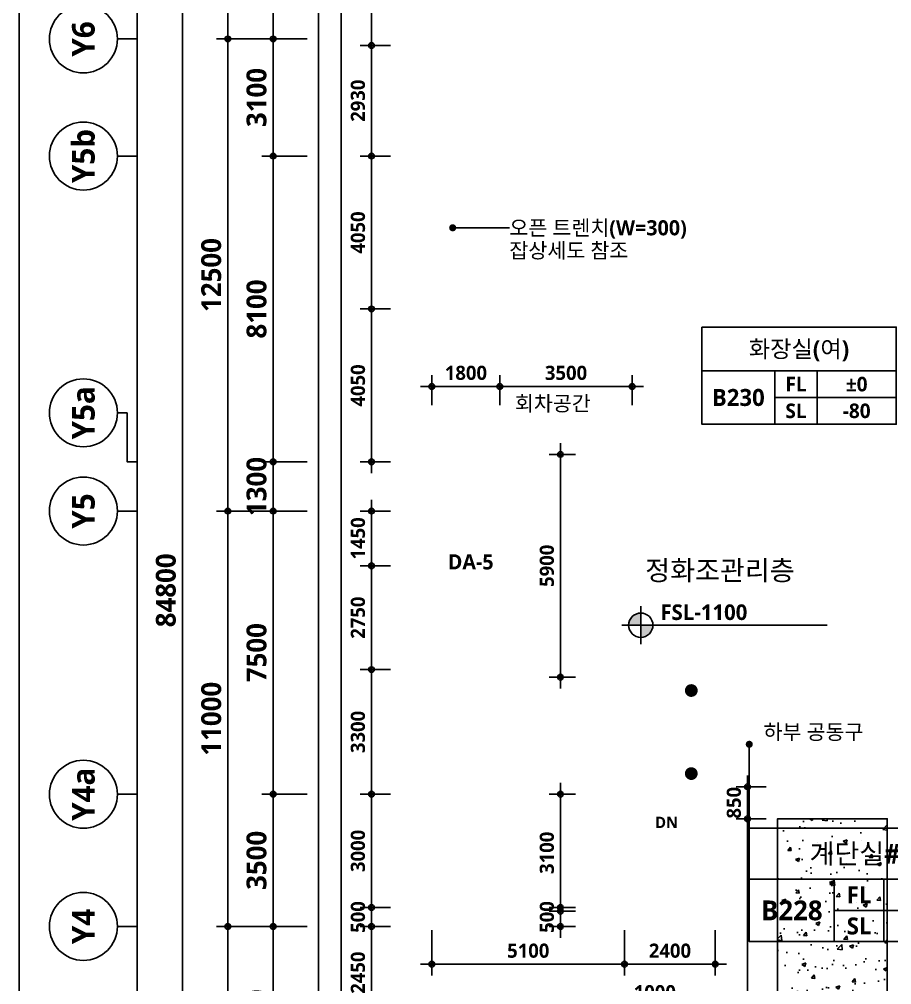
# Model space of a CAD drawing. Header units: millimetres. Extents: x -63924 to 190228206, y 0 to 456875599.
# Drawn here: x 3000 to 26089, y 59307 to 84871 of the extents above; entities that cross this region are included whole.
import ezdxf
from ezdxf.enums import TextEntityAlignment as Align

# ---------------------------------------------------------------- set-up
doc = ezdxf.new("R2010")
doc.units = ezdxf.units.MM
doc.header["$LTSCALE"] = 150
doc.header["$MEASUREMENT"] = 0
doc.header["$PDSIZE"] = -10
doc.layers.get('0').update_dxf_attribs({"linetype": 'CONTINUOUS'})
doc.layers.get('Defpoints').update_dxf_attribs({"color": 153, "linetype": 'CONTINUOUS'})
for name, color, linetype in [('A-ANNO-DIM', 4, 'CONTINUOUS'), ('A-ANNO-GRA1', 7, 'CONTINUOUS'), ('A-ANNO-LEAD', 4, 'CONTINUOUS'), ('A-ANNO-PONT', 7, 'CONTINUOUS'), ('A-ANNO-TEXT1', 7, 'CONTINUOUS'), ('A-ANNO-TEXT2', 3, 'CONTINUOUS'), ('A-FLOR-MARK-ARCH', 1, 'CONTINUOUS'), ('A-GEN-HAT', 5, 'CONTINUOUS'), ('A-ST-AXIS-BUB', 7, 'CONTINUOUS'), ('A-ST-AXIS-DIM', 7, 'CONTINUOUS')]:
    doc.layers.add(name, color=color, linetype=linetype)
for name, color, linetype, plot in [('Defpoint', 161, 'CONTINUOUS', False), ('G(그리드1)', 185, 'CONTINUOUS', False), ('G(그리드2)', 235, 'CONTINUOUS', False)]:
    doc.layers.add(name, color=color, linetype=linetype, plot=plot)
doc.styles.add('2020음성 1차', font='')
doc.styles.add('SH_나눔', font='')
doc.styles.add('SH_대대리576', font='')
doc.styles.add('SH_진천_나눔', font='')
doc.styles.get('2020음성 1차').set_extended_font_data('NanumGothic', bold=True)
doc.styles.get('SH_나눔').set_extended_font_data('NanumGothic', bold=True)
doc.styles.get('SH_대대리576').set_extended_font_data('NanumGothic', bold=True)
doc.styles.get('SH_진천_나눔').set_extended_font_data('NanumGothic', bold=True)
doc.dimstyles.new('SHP 300', dxfattribs={"dimscale": 150, "dimtxt": 3.5, "dimasz": 1, "dimexe": 2, "dimexo": 2, "dimgap": 1, "dimtad": 1, "dimdec": 0, "dimzin": 0, "dimdsep": 46, "dimtxsty": 'SH_대대리576', "dimblk": 'DIMDOT', "dimcen": 0.09, "dimclrt": 3, "dimadec": 0, "dimazin": 1, "dimtfac": 1, "dimtdec": 0, "dimtix": 1, "dimtmove": 2, "dimatfit": 0, "dimldrblk": 'DIMDOT', "dimfxl": 1, "dimtolj": 1, "dimtzin": 0, "dimarcsym": 0})
doc.dimstyles.new('SHP300내부', dxfattribs={"dimscale": 150, "dimtxt": 2.5, "dimasz": 1, "dimexe": 2, "dimexo": 2, "dimgap": 1, "dimtad": 1, "dimdec": 0, "dimzin": 0, "dimdsep": 46, "dimtxsty": 'SH_대대리576', "dimblk": 'DIMDOT', "dimcen": 0.09, "dimclrd": 256, "dimclre": 256, "dimclrt": 3, "dimadec": 0, "dimazin": 1, "dimtfac": 1, "dimtdec": 0, "dimtix": 1, "dimtmove": 2, "dimatfit": 0, "dimldrblk": 'DIMDOT', "dimfxl": 1, "dimtolj": 1, "dimtzin": 0, "dimlwd": -1, "dimlwe": -1, "dimarcsym": 0})

# ---------------------------------------------------------------- blocks, each defined once
blk = doc.blocks.new('A-ST-AXIS-BUB-1')
at = {"layer": 'A-ST-AXIS-BUB'}
blk.add_line((0, 350), (0, 0), dxfattribs=at)
blk.add_circle((0, 950), 600, dxfattribs=at)
blk = doc.blocks.new('DIMDOT')
at = {"color": 0}
blk.add_line((-2, 0), (2, 0), dxfattribs=at)
for radius in [0.5, 0.25]:
    blk.add_circle((0, 0), radius, dxfattribs=at)
blk = doc.blocks.new('*D14')
at = {"layer": 'A-ST-AXIS-DIM', "color": 0, "lineweight": -2, "transparency": 16777216}
for p, q in [((10620, 112150), (7020, 112150)), ((7320, 112000), (7320, 27500)), ((10620, 27350), (7020, 27350))]:
    blk.add_line(p, q, dxfattribs=at)
at = {"layer": 'Defpoints', "color": 0, "transparency": 16777216}
for p in [(10920, 112150), (7320, 27350), (10920, 27350)]:
    blk.add_point(p, dxfattribs=at)
at = {"layer": 'A-ST-AXIS-DIM', "color": 0, "linetype": 'ByBlock', "lineweight": -2, "transparency": 16777216, "xscale": 150, "yscale": 150, "zscale": 150}
for p, rotation in [((7320, 112150), 90), ((7320, 27350), 270)]:
    blk.add_blockref('DIMDOT', p, dxfattribs=dict(at, rotation=rotation))
at = {"layer": 'A-ST-AXIS-DIM', "color": 3, "transparency": 16777216, "insert": (6880, 69750), "char_height": 525, "attachment_point": 5, "rotation": 90, "style": 'SH_대대리576'}
blk.add_mtext('\\A1;84800', dxfattribs=at)
blk = doc.blocks.new('*D16')
at = {"layer": 'A-ST-AXIS-DIM', "color": 0, "lineweight": -2, "transparency": 16777216}
for p, q in [((10620, 99650), (8220, 99650)), ((8520, 84500), (8520, 99500)), ((10620, 84350), (8220, 84350))]:
    blk.add_line(p, q, dxfattribs=at)
at = {"layer": 'Defpoints', "color": 0, "transparency": 16777216}
for p in [(8520, 99650), (10920, 99650), (10920, 84350)]:
    blk.add_point(p, dxfattribs=at)
at = {"layer": 'A-ST-AXIS-DIM', "color": 0, "linetype": 'ByBlock', "lineweight": -2, "transparency": 16777216, "xscale": 150, "yscale": 150, "zscale": 150}
for p, rotation in [((8520, 99650), 90.00000000000001), ((8520, 84350), 270)]:
    blk.add_blockref('DIMDOT', p, dxfattribs=dict(at, rotation=rotation))
at = {"layer": 'A-ST-AXIS-DIM', "color": 3, "transparency": 16777216, "insert": (8080, 92000), "char_height": 525, "attachment_point": 5, "rotation": 90, "style": 'SH_대대리576'}
blk.add_mtext('\\A1;15300', dxfattribs=at)
blk = doc.blocks.new('*D17')
at = {"layer": 'A-ST-AXIS-DIM', "color": 0, "lineweight": -2, "transparency": 16777216}
for p, q in [((10620, 84350), (8220, 84350)), ((8520, 84200), (8520, 72000)), ((10620, 71850), (8220, 71850))]:
    blk.add_line(p, q, dxfattribs=at)
at = {"layer": 'Defpoints', "color": 0, "transparency": 16777216}
for p in [(10920, 84350), (8520, 71850), (10920, 71850)]:
    blk.add_point(p, dxfattribs=at)
at = {"layer": 'A-ST-AXIS-DIM', "color": 0, "linetype": 'ByBlock', "lineweight": -2, "transparency": 16777216, "xscale": 150, "yscale": 150, "zscale": 150}
for p, rotation in [((8520, 84350), 90), ((8520, 71850), 270)]:
    blk.add_blockref('DIMDOT', p, dxfattribs=dict(at, rotation=rotation))
at = {"layer": 'A-ST-AXIS-DIM', "color": 3, "transparency": 16777216, "insert": (8081, 78100), "char_height": 525, "attachment_point": 5, "rotation": 90, "style": 'SH_대대리576'}
blk.add_mtext('\\A1;12500', dxfattribs=at)
blk = doc.blocks.new('*D18')
at = {"layer": 'A-ST-AXIS-DIM', "color": 0, "lineweight": -2, "transparency": 16777216}
for p, q in [((10620, 71850), (8220, 71850)), ((8520, 61000), (8520, 71700)), ((10620, 60850), (8220, 60850))]:
    blk.add_line(p, q, dxfattribs=at)
at = {"layer": 'Defpoints', "color": 0, "transparency": 16777216}
for p in [(8520, 71850), (10920, 71850), (10920, 60850)]:
    blk.add_point(p, dxfattribs=at)
at = {"layer": 'A-ST-AXIS-DIM', "color": 0, "linetype": 'ByBlock', "lineweight": -2, "transparency": 16777216, "xscale": 150, "yscale": 150, "zscale": 150}
for p, rotation in [((8520, 71850), 90), ((8520, 60850), 270)]:
    blk.add_blockref('DIMDOT', p, dxfattribs=dict(at, rotation=rotation))
at = {"layer": 'A-ST-AXIS-DIM', "color": 3, "transparency": 16777216, "insert": (8082, 66350), "char_height": 525, "attachment_point": 5, "rotation": 90, "style": 'SH_대대리576'}
blk.add_mtext('\\A1;11000', dxfattribs=at)
blk = doc.blocks.new('*D19')
at = {"layer": 'A-ST-AXIS-DIM', "color": 0, "lineweight": -2, "transparency": 16777216}
for p, q in [((10620, 60850), (8220, 60850)), ((8520, 60700), (8520, 50000)), ((10620, 49850), (8220, 49850))]:
    blk.add_line(p, q, dxfattribs=at)
at = {"layer": 'Defpoints', "color": 0, "transparency": 16777216}
for p in [(10920, 60850), (8520, 49850), (10920, 49850)]:
    blk.add_point(p, dxfattribs=at)
at = {"layer": 'A-ST-AXIS-DIM', "color": 0, "linetype": 'ByBlock', "lineweight": -2, "transparency": 16777216, "xscale": 150, "yscale": 150, "zscale": 150}
for p, rotation in [((8520, 60850), 90), ((8520, 49850), 270)]:
    blk.add_blockref('DIMDOT', p, dxfattribs=dict(at, rotation=rotation))
at = {"layer": 'A-ST-AXIS-DIM', "color": 3, "transparency": 16777216, "insert": (8082, 55350), "char_height": 525, "attachment_point": 5, "rotation": 90, "style": 'SH_대대리576'}
blk.add_mtext('\\A1;11000', dxfattribs=at)
blk = doc.blocks.new('G$C1D72D447')
at = {"layer": 'A-ST-AXIS-BUB'}
blk.add_line((1800, 1050, -103000), (1800, 525, -103000), dxfattribs=at)
at = {"layer": 'A-ST-AXIS-BUB', "elevation": -103000}
blk.add_lwpolyline([(4400, 0), (4400, 525), (1800, 525)], dxfattribs=at)
at = {"layer": 'A-ST-AXIS-BUB'}
blk.add_circle((1800, 2850, -103000), 1800, dxfattribs=at)
blk = doc.blocks.new('*D306')
at = {"layer": 'A-ST-AXIS-DIM', "color": 0, "lineweight": -2, "transparency": 16777216}
for p, q in [((10620, 60850), (9420, 60850)), ((9720, 60700), (9720, 56100)), ((10620, 55950), (9420, 55950))]:
    blk.add_line(p, q, dxfattribs=at)
at = {"layer": 'Defpoints', "color": 0, "transparency": 16777216}
for p in [(10920, 60850), (9720, 55950), (10920, 55950)]:
    blk.add_point(p, dxfattribs=at)
at = {"layer": 'A-ST-AXIS-DIM', "color": 0, "linetype": 'ByBlock', "lineweight": -2, "transparency": 16777216, "xscale": 150, "yscale": 150, "zscale": 150}
for p, rotation in [((9720, 60850), 90), ((9720, 55950), 270)]:
    blk.add_blockref('DIMDOT', p, dxfattribs=dict(at, rotation=rotation))
at = {"layer": 'A-ST-AXIS-DIM', "color": 3, "transparency": 16777216, "insert": (9280, 58400), "char_height": 525, "attachment_point": 5, "rotation": 90, "style": 'SH_대대리576'}
blk.add_mtext('\\A1;4900', dxfattribs=at)
blk = doc.blocks.new('*D314')
at = {"layer": 'A-ST-AXIS-DIM', "color": 0, "lineweight": -2, "transparency": 16777216}
for p, q in [((10620, 64350), (9420, 64350)), ((9720, 61000), (9720, 64200)), ((10620, 60850), (9420, 60850))]:
    blk.add_line(p, q, dxfattribs=at)
at = {"layer": 'Defpoints', "color": 0, "transparency": 16777216}
for p in [(9720, 64350), (10920, 64350), (10920, 60850)]:
    blk.add_point(p, dxfattribs=at)
at = {"layer": 'A-ST-AXIS-DIM', "color": 0, "linetype": 'ByBlock', "lineweight": -2, "transparency": 16777216, "xscale": 150, "yscale": 150, "zscale": 150}
for p, rotation in [((9720, 64350), 90), ((9720, 60850), 270)]:
    blk.add_blockref('DIMDOT', p, dxfattribs=dict(at, rotation=rotation))
at = {"layer": 'A-ST-AXIS-DIM', "color": 3, "transparency": 16777216, "insert": (9280, 62600), "char_height": 525, "attachment_point": 5, "rotation": 90, "style": 'SH_대대리576'}
blk.add_mtext('\\A1;3500', dxfattribs=at)
blk = doc.blocks.new('*D315')
at = {"layer": 'A-ST-AXIS-DIM', "color": 0, "lineweight": -2, "transparency": 16777216}
for p, q in [((10620, 71850), (9420, 71850)), ((9720, 71700), (9720, 64500)), ((10620, 64350), (9420, 64350))]:
    blk.add_line(p, q, dxfattribs=at)
at = {"layer": 'Defpoints', "color": 0, "transparency": 16777216}
for p in [(10920, 71850), (9720, 64350), (10920, 64350)]:
    blk.add_point(p, dxfattribs=at)
at = {"layer": 'A-ST-AXIS-DIM', "color": 0, "linetype": 'ByBlock', "lineweight": -2, "transparency": 16777216, "xscale": 150, "yscale": 150, "zscale": 150}
for p, rotation in [((9720, 71850), 90), ((9720, 64350), 270)]:
    blk.add_blockref('DIMDOT', p, dxfattribs=dict(at, rotation=rotation))
at = {"layer": 'A-ST-AXIS-DIM', "color": 3, "transparency": 16777216, "insert": (9281, 68100), "char_height": 525, "attachment_point": 5, "rotation": 90, "style": 'SH_대대리576'}
blk.add_mtext('\\A1;7500', dxfattribs=at)
blk = doc.blocks.new('*D316')
at = {"layer": 'A-ST-AXIS-DIM', "color": 0, "lineweight": -2, "transparency": 16777216}
for p, q in [((9720, 73300), (9720, 73450)), ((10620, 73150), (9420, 73150)), ((9720, 71850), (9720, 73150)), ((10620, 71850), (9420, 71850)), ((9720, 71700), (9720, 71550))]:
    blk.add_line(p, q, dxfattribs=at)
at = {"layer": 'Defpoints', "color": 0, "transparency": 16777216}
for p in [(9720, 73150), (10920, 73150), (10920, 71850)]:
    blk.add_point(p, dxfattribs=at)
at = {"layer": 'A-ST-AXIS-DIM', "color": 0, "linetype": 'ByBlock', "lineweight": -2, "transparency": 16777216, "xscale": 150, "yscale": 150, "zscale": 150}
for p, rotation in [((9720, 73150), 270), ((9720, 71850), 90)]:
    blk.add_blockref('DIMDOT', p, dxfattribs=dict(at, rotation=rotation))
at = {"layer": 'A-ST-AXIS-DIM', "color": 3, "transparency": 16777216, "insert": (9280, 72500), "char_height": 525, "attachment_point": 5, "rotation": 90, "style": 'SH_대대리576'}
blk.add_mtext('\\A1;1300', dxfattribs=at)
blk = doc.blocks.new('*D317')
at = {"layer": 'A-ST-AXIS-DIM', "color": 0, "lineweight": -2, "transparency": 16777216}
for p, q in [((10620, 81250), (9420, 81250)), ((9720, 81100), (9720, 73300)), ((10620, 73150), (9420, 73150))]:
    blk.add_line(p, q, dxfattribs=at)
at = {"layer": 'Defpoints', "color": 0, "transparency": 16777216}
for p in [(10920, 81250), (9720, 73150), (10920, 73150)]:
    blk.add_point(p, dxfattribs=at)
at = {"layer": 'A-ST-AXIS-DIM', "color": 0, "linetype": 'ByBlock', "lineweight": -2, "transparency": 16777216, "xscale": 150, "yscale": 150, "zscale": 150}
for p, rotation in [((9720, 81250), 90), ((9720, 73150), 270)]:
    blk.add_blockref('DIMDOT', p, dxfattribs=dict(at, rotation=rotation))
at = {"layer": 'A-ST-AXIS-DIM', "color": 3, "transparency": 16777216, "insert": (9280, 77200), "char_height": 525, "attachment_point": 5, "rotation": 90, "style": 'SH_대대리576'}
blk.add_mtext('\\A1;8100', dxfattribs=at)
blk = doc.blocks.new('*D318')
at = {"layer": 'A-ST-AXIS-DIM', "color": 0, "lineweight": -2, "transparency": 16777216}
for p, q in [((10620, 84350), (9420, 84350)), ((9720, 81400), (9720, 84200)), ((10620, 81250), (9420, 81250))]:
    blk.add_line(p, q, dxfattribs=at)
at = {"layer": 'Defpoints', "color": 0, "transparency": 16777216}
for p in [(9720, 84350), (10920, 84350), (10920, 81250)]:
    blk.add_point(p, dxfattribs=at)
at = {"layer": 'A-ST-AXIS-DIM', "color": 0, "linetype": 'ByBlock', "lineweight": -2, "transparency": 16777216, "xscale": 150, "yscale": 150, "zscale": 150}
for p, rotation in [((9720, 84350), 90), ((9720, 81250), 270)]:
    blk.add_blockref('DIMDOT', p, dxfattribs=dict(at, rotation=rotation))
at = {"layer": 'A-ST-AXIS-DIM', "color": 3, "transparency": 16777216, "insert": (9280, 82800), "char_height": 525, "attachment_point": 5, "rotation": 90, "style": 'SH_대대리576'}
blk.add_mtext('\\A1;3100', dxfattribs=at)
blk = doc.blocks.new('*D319')
at = {"layer": 'A-ST-AXIS-DIM', "color": 0, "lineweight": -2, "transparency": 16777216}
for p, q in [((10620, 90050), (9420, 90050)), ((9720, 89900), (9720, 84500)), ((10620, 84350), (9420, 84350))]:
    blk.add_line(p, q, dxfattribs=at)
at = {"layer": 'Defpoints', "color": 0, "transparency": 16777216}
for p in [(10920, 90050), (9720, 84350), (10920, 84350)]:
    blk.add_point(p, dxfattribs=at)
at = {"layer": 'A-ST-AXIS-DIM', "color": 0, "linetype": 'ByBlock', "lineweight": -2, "transparency": 16777216, "xscale": 150, "yscale": 150, "zscale": 150}
for p, rotation in [((9720, 90050), 90), ((9720, 84350), 270)]:
    blk.add_blockref('DIMDOT', p, dxfattribs=dict(at, rotation=rotation))
at = {"layer": 'A-ST-AXIS-DIM', "color": 3, "transparency": 16777216, "insert": (9281, 87200), "char_height": 525, "attachment_point": 5, "rotation": 90, "style": 'SH_대대리576'}
blk.add_mtext('\\A1;5700', dxfattribs=at)
blk = doc.blocks.new('*D351')
at = {"layer": 'A-ANNO-DIM', "transparency": 16777216}
for p, q in [((12820, 64350), (12020, 64350)), ((12320, 64200), (12320, 61500)), ((12820, 61350), (12020, 61350))]:
    blk.add_line(p, q, dxfattribs=at)
at = {"layer": 'Defpoints', "color": 0, "transparency": 16777216}
for p in [(13120, 64350), (12320, 61350), (13120, 61350)]:
    blk.add_point(p, dxfattribs=at)
at = {"layer": 'A-ANNO-DIM', "linetype": 'ByBlock', "transparency": 16777216, "xscale": 150, "yscale": 150, "zscale": 150}
for p, rotation in [((12320, 64350), 89.99999999999997), ((12320, 61350), 269.9999999999999)]:
    blk.add_blockref('DIMDOT', p, dxfattribs=dict(at, rotation=rotation))
at = {"layer": 'A-ANNO-DIM', "color": 3, "transparency": 16777216, "insert": (11963, 62850), "char_height": 375, "attachment_point": 5, "rotation": 90, "style": 'SH_대대리576'}
blk.add_mtext('\\A1;3000', dxfattribs=at)
blk = doc.blocks.new('*D352')
at = {"layer": 'A-ANNO-DIM', "transparency": 16777216}
for p, q in [((12320, 61500), (12320, 61650)), ((12820, 61350), (12020, 61350)), ((12320, 60850), (12320, 61350)), ((12820, 60850), (12020, 60850)), ((12320, 60700), (12320, 60550))]:
    blk.add_line(p, q, dxfattribs=at)
at = {"layer": 'Defpoints', "color": 0, "transparency": 16777216}
for p in [(12320, 61350), (13120, 61350), (13120, 60850)]:
    blk.add_point(p, dxfattribs=at)
at = {"layer": 'A-ANNO-DIM', "linetype": 'ByBlock', "transparency": 16777216, "xscale": 150, "yscale": 150, "zscale": 150}
for p, rotation in [((12320, 61350), 270), ((12320, 60850), 90)]:
    blk.add_blockref('DIMDOT', p, dxfattribs=dict(at, rotation=rotation))
at = {"layer": 'A-ANNO-DIM', "color": 3, "transparency": 16777216, "insert": (11964, 61100), "char_height": 375, "attachment_point": 5, "rotation": 90, "style": 'SH_대대리576'}
blk.add_mtext('\\A1;500', dxfattribs=at)
blk = doc.blocks.new('*D353')
at = {"layer": 'A-ANNO-DIM', "transparency": 16777216}
for p, q in [((12820, 67650), (12020, 67650)), ((12320, 64500), (12320, 67500)), ((12820, 64350), (12020, 64350))]:
    blk.add_line(p, q, dxfattribs=at)
at = {"layer": 'Defpoints', "color": 0, "transparency": 16777216}
for p in [(12320, 67650), (13120, 67650), (13120, 64350)]:
    blk.add_point(p, dxfattribs=at)
at = {"layer": 'A-ANNO-DIM', "linetype": 'ByBlock', "transparency": 16777216, "xscale": 150, "yscale": 150, "zscale": 150}
for p, rotation in [((12320, 67650), 90.00000000000004), ((12320, 64350), 270)]:
    blk.add_blockref('DIMDOT', p, dxfattribs=dict(at, rotation=rotation))
at = {"layer": 'A-ANNO-DIM', "color": 3, "transparency": 16777216, "insert": (11963, 66000), "char_height": 375, "attachment_point": 5, "rotation": 90, "style": 'SH_대대리576'}
blk.add_mtext('\\A1;3300', dxfattribs=at)
blk = doc.blocks.new('*D354')
at = {"layer": 'A-ANNO-DIM', "transparency": 16777216}
for p, q in [((12820, 70400), (12020, 70400)), ((12320, 70250), (12320, 67800)), ((12820, 67650), (12020, 67650))]:
    blk.add_line(p, q, dxfattribs=at)
at = {"layer": 'Defpoints', "color": 0, "transparency": 16777216}
for p in [(13120, 70400), (12320, 67650), (13120, 67650)]:
    blk.add_point(p, dxfattribs=at)
at = {"layer": 'A-ANNO-DIM', "linetype": 'ByBlock', "transparency": 16777216, "xscale": 150, "yscale": 150, "zscale": 150}
for p, rotation in [((12320, 70400), 89.99999999999997), ((12320, 67650), 269.9999999999999)]:
    blk.add_blockref('DIMDOT', p, dxfattribs=dict(at, rotation=rotation))
at = {"layer": 'A-ANNO-DIM', "color": 3, "transparency": 16777216, "insert": (11963, 69025), "char_height": 375, "attachment_point": 5, "rotation": 90, "style": 'SH_대대리576'}
blk.add_mtext('\\A1;2750', dxfattribs=at)
blk = doc.blocks.new('*D355')
at = {"layer": 'A-ANNO-DIM', "transparency": 16777216}
for p, q in [((12320, 72000), (12320, 72150)), ((12820, 71850), (12020, 71850)), ((12320, 70400), (12320, 71850)), ((12820, 70400), (12020, 70400)), ((12320, 70250), (12320, 70100))]:
    blk.add_line(p, q, dxfattribs=at)
at = {"layer": 'Defpoints', "color": 0, "transparency": 16777216}
for p in [(12320, 71850), (13120, 71850), (13120, 70400)]:
    blk.add_point(p, dxfattribs=at)
at = {"layer": 'A-ANNO-DIM', "linetype": 'ByBlock', "transparency": 16777216, "xscale": 150, "yscale": 150, "zscale": 150}
for p, rotation in [((12320, 71850), 270), ((12320, 70400), 90)]:
    blk.add_blockref('DIMDOT', p, dxfattribs=dict(at, rotation=rotation))
at = {"layer": 'A-ANNO-DIM', "color": 3, "transparency": 16777216, "insert": (11964, 71125), "char_height": 375, "attachment_point": 5, "rotation": 90, "style": 'SH_대대리576'}
blk.add_mtext('\\A1;1450', dxfattribs=at)
blk = doc.blocks.new('*D356')
at = {"layer": 'A-ANNO-DIM', "transparency": 16777216}
for p, q in [((12820, 77200), (12020, 77200)), ((12320, 73300), (12320, 77050)), ((12820, 73150), (12020, 73150))]:
    blk.add_line(p, q, dxfattribs=at)
at = {"layer": 'Defpoints', "color": 0, "transparency": 16777216}
for p in [(12320, 77200), (13120, 77200), (13120, 73150)]:
    blk.add_point(p, dxfattribs=at)
at = {"layer": 'A-ANNO-DIM', "linetype": 'ByBlock', "transparency": 16777216, "xscale": 150, "yscale": 150, "zscale": 150}
for p, rotation in [((12320, 77200), 90.00000000000001), ((12320, 73150), 270)]:
    blk.add_blockref('DIMDOT', p, dxfattribs=dict(at, rotation=rotation))
at = {"layer": 'A-ANNO-DIM', "color": 3, "transparency": 16777216, "insert": (11964, 75175), "char_height": 375, "attachment_point": 5, "rotation": 90, "style": 'SH_대대리576'}
blk.add_mtext('\\A1;4050', dxfattribs=at)
blk = doc.blocks.new('*D357')
at = {"layer": 'A-ANNO-DIM', "transparency": 16777216}
for p, q in [((12820, 81250), (12020, 81250)), ((12320, 81100), (12320, 77350)), ((12820, 77200), (12020, 77200))]:
    blk.add_line(p, q, dxfattribs=at)
at = {"layer": 'Defpoints', "color": 0, "transparency": 16777216}
for p in [(13120, 81250), (12320, 77200), (13120, 77200)]:
    blk.add_point(p, dxfattribs=at)
at = {"layer": 'A-ANNO-DIM', "linetype": 'ByBlock', "transparency": 16777216, "xscale": 150, "yscale": 150, "zscale": 150}
for p, rotation in [((12320, 81250), 89.99999999999997), ((12320, 77200), 270)]:
    blk.add_blockref('DIMDOT', p, dxfattribs=dict(at, rotation=rotation))
at = {"layer": 'A-ANNO-DIM', "color": 3, "transparency": 16777216, "insert": (11964, 79225), "char_height": 375, "attachment_point": 5, "rotation": 90, "style": 'SH_대대리576'}
blk.add_mtext('\\A1;4050', dxfattribs=at)
blk = doc.blocks.new('*D358')
at = {"layer": 'A-ANNO-DIM', "transparency": 16777216}
for p, q in [((12820, 87120), (12020, 87120)), ((12320, 84330), (12320, 86970)), ((12820, 84180), (12020, 84180))]:
    blk.add_line(p, q, dxfattribs=at)
at = {"layer": 'Defpoints', "color": 0, "transparency": 16777216}
for p in [(12320, 87120), (13120, 87120), (13120, 84180)]:
    blk.add_point(p, dxfattribs=at)
at = {"layer": 'A-ANNO-DIM', "linetype": 'ByBlock', "transparency": 16777216, "xscale": 150, "yscale": 150, "zscale": 150}
for p, rotation in [((12320, 87120), 90.00000000000004), ((12320, 84180), 270.0000000000001)]:
    blk.add_blockref('DIMDOT', p, dxfattribs=dict(at, rotation=rotation))
at = {"layer": 'A-ANNO-DIM', "color": 3, "transparency": 16777216, "insert": (11963, 85650), "char_height": 375, "attachment_point": 5, "rotation": 90, "style": 'SH_대대리576'}
blk.add_mtext('\\A1;2940', dxfattribs=at)
blk = doc.blocks.new('*D406')
at = {"layer": 'A-ANNO-DIM', "transparency": 16777216}
for p, q in [((13920, 74650), (13920, 75450)), ((15720, 74650), (15720, 75450)), ((14070, 75150), (15570, 75150))]:
    blk.add_line(p, q, dxfattribs=at)
at = {"layer": 'Defpoints', "color": 0, "transparency": 16777216}
for p in [(15720, 75150), (13920, 74350), (15720, 74350)]:
    blk.add_point(p, dxfattribs=at)
at = {"layer": 'A-ANNO-DIM', "linetype": 'ByBlock', "transparency": 16777216, "xscale": 150, "yscale": 150, "zscale": 150, "rotation": 180}
blk.add_blockref('DIMDOT', (13920, 75150), dxfattribs=at)
at = {"layer": 'A-ANNO-DIM', "linetype": 'ByBlock', "transparency": 16777216, "xscale": 150, "yscale": 150, "zscale": 150}
blk.add_blockref('DIMDOT', (15720, 75150), dxfattribs=at)
at = {"layer": 'A-ANNO-DIM', "color": 3, "transparency": 16777216, "insert": (14820, 75507), "char_height": 375, "attachment_point": 5, "style": 'SH_대대리576'}
blk.add_mtext('\\A1;1800', dxfattribs=at)
blk = doc.blocks.new('*D407')
at = {"layer": 'A-ANNO-DIM', "transparency": 16777216}
for p, q in [((15720, 74650), (15720, 75450)), ((19220, 74650), (19220, 75450)), ((19070, 75150), (15870, 75150))]:
    blk.add_line(p, q, dxfattribs=at)
at = {"layer": 'Defpoints', "color": 0, "transparency": 16777216}
for p in [(15720, 75150), (15720, 74350), (19220, 74350)]:
    blk.add_point(p, dxfattribs=at)
at = {"layer": 'A-ANNO-DIM', "linetype": 'ByBlock', "transparency": 16777216, "xscale": 150, "yscale": 150, "zscale": 150, "rotation": 180}
blk.add_blockref('DIMDOT', (15720, 75150), dxfattribs=at)
at = {"layer": 'A-ANNO-DIM', "linetype": 'ByBlock', "transparency": 16777216, "xscale": 150, "yscale": 150, "zscale": 150}
blk.add_blockref('DIMDOT', (19220, 75150), dxfattribs=at)
at = {"layer": 'A-ANNO-DIM', "color": 3, "transparency": 16777216, "insert": (17470, 75507), "char_height": 375, "attachment_point": 5, "style": 'SH_대대리576'}
blk.add_mtext('\\A1;3500', dxfattribs=at)
blk = doc.blocks.new('*D408')
at = {"layer": 'A-ANNO-DIM', "transparency": 16777216}
for p, q in [((13920, 60750), (13920, 59550)), ((19020, 60750), (19020, 59550)), ((14070, 59850), (18870, 59850))]:
    blk.add_line(p, q, dxfattribs=at)
at = {"layer": 'Defpoints', "color": 0, "transparency": 16777216}
for p in [(13920, 61050), (19020, 61050), (19020, 59850)]:
    blk.add_point(p, dxfattribs=at)
at = {"layer": 'A-ANNO-DIM', "linetype": 'ByBlock', "transparency": 16777216, "xscale": 150, "yscale": 150, "zscale": 150, "rotation": 180}
blk.add_blockref('DIMDOT', (13920, 59850), dxfattribs=at)
at = {"layer": 'A-ANNO-DIM', "linetype": 'ByBlock', "transparency": 16777216, "xscale": 150, "yscale": 150, "zscale": 150}
blk.add_blockref('DIMDOT', (19020, 59850), dxfattribs=at)
at = {"layer": 'A-ANNO-DIM', "color": 3, "transparency": 16777216, "insert": (16470, 60206), "char_height": 375, "attachment_point": 5, "style": 'SH_대대리576'}
blk.add_mtext('\\A1;5100', dxfattribs=at)
blk = doc.blocks.new('*D409')
at = {"layer": 'A-ANNO-DIM', "transparency": 16777216}
for p, q in [((19020, 60750), (19020, 59550)), ((21420, 60750), (21420, 59550)), ((21270, 59850), (19170, 59850))]:
    blk.add_line(p, q, dxfattribs=at)
at = {"layer": 'Defpoints', "color": 0, "transparency": 16777216}
for p in [(19020, 61050), (21420, 61050), (19020, 59850)]:
    blk.add_point(p, dxfattribs=at)
at = {"layer": 'A-ANNO-DIM', "linetype": 'ByBlock', "transparency": 16777216, "xscale": 150, "yscale": 150, "zscale": 150, "rotation": 180}
blk.add_blockref('DIMDOT', (19020, 59850), dxfattribs=at)
at = {"layer": 'A-ANNO-DIM', "linetype": 'ByBlock', "transparency": 16777216, "xscale": 150, "yscale": 150, "zscale": 150}
blk.add_blockref('DIMDOT', (21420, 59850), dxfattribs=at)
at = {"layer": 'A-ANNO-DIM', "color": 3, "transparency": 16777216, "insert": (20220, 60206), "char_height": 375, "attachment_point": 5, "style": 'SH_대대리576'}
blk.add_mtext('\\A1;2400', dxfattribs=at)
blk = doc.blocks.new('*D410')
at = {"layer": 'A-ANNO-DIM', "transparency": 16777216}
for p, q in [((17320, 61500), (17320, 61650)), ((17720, 61350), (17020, 61350)), ((17320, 60850), (17320, 61350)), ((17720, 60850), (17020, 60850)), ((17320, 60700), (17320, 60550))]:
    blk.add_line(p, q, dxfattribs=at)
at = {"layer": 'Defpoints', "color": 0, "transparency": 16777216}
for p in [(17320, 61350), (18020, 61350), (18020, 60850)]:
    blk.add_point(p, dxfattribs=at)
at = {"layer": 'A-ANNO-DIM', "linetype": 'ByBlock', "transparency": 16777216, "xscale": 150, "yscale": 150, "zscale": 150}
for p, rotation in [((17320, 61350), 270), ((17320, 60850), 90)]:
    blk.add_blockref('DIMDOT', p, dxfattribs=dict(at, rotation=rotation))
at = {"layer": 'A-ANNO-DIM', "color": 3, "transparency": 16777216, "insert": (16964, 61100), "char_height": 375, "attachment_point": 5, "rotation": 90, "style": 'SH_대대리576'}
blk.add_mtext('\\A1;500', dxfattribs=at)
blk = doc.blocks.new('*D422')
at = {"layer": 'A-ANNO-DIM', "transparency": 16777216}
for p, q in [((17720, 73350), (17020, 73350)), ((17320, 67600), (17320, 73200)), ((17720, 67450), (17020, 67450))]:
    blk.add_line(p, q, dxfattribs=at)
at = {"layer": 'Defpoints', "color": 0, "transparency": 16777216}
for p in [(17320, 73350), (18020, 73350), (18020, 67450)]:
    blk.add_point(p, dxfattribs=at)
at = {"layer": 'A-ANNO-DIM', "linetype": 'ByBlock', "transparency": 16777216, "xscale": 150, "yscale": 150, "zscale": 150}
for p, rotation in [((17320, 73350), 89.99999999999997), ((17320, 67450), 269.9999999999999)]:
    blk.add_blockref('DIMDOT', p, dxfattribs=dict(at, rotation=rotation))
at = {"layer": 'A-ANNO-DIM', "color": 3, "transparency": 16777216, "insert": (16963, 70400), "char_height": 375, "attachment_point": 5, "rotation": 90, "style": 'SH_대대리576'}
blk.add_mtext('\\A1;5900', dxfattribs=at)
blk = doc.blocks.new('*D741')
at = {"layer": 'A-ANNO-DIM', "transparency": 16777216}
for p, q in [((17720, 64350), (17020, 64350)), ((17320, 61400), (17320, 64200)), ((17720, 61250), (17020, 61250))]:
    blk.add_line(p, q, dxfattribs=at)
at = {"layer": 'Defpoints', "color": 0, "transparency": 16777216}
for p in [(17320, 64350), (18020, 64350), (18020, 61250)]:
    blk.add_point(p, dxfattribs=at)
at = {"layer": 'A-ANNO-DIM', "linetype": 'ByBlock', "transparency": 16777216, "xscale": 150, "yscale": 150, "zscale": 150}
for p, rotation in [((17320, 64350), 90), ((17320, 61250), 270)]:
    blk.add_blockref('DIMDOT', p, dxfattribs=dict(at, rotation=rotation))
at = {"layer": 'A-ANNO-DIM', "color": 3, "transparency": 16777216, "insert": (16963, 62800), "char_height": 375, "attachment_point": 5, "rotation": 90, "style": 'SH_대대리576'}
blk.add_mtext('\\A1;3100', dxfattribs=at)
blk = doc.blocks.new('G$CE9562CCE')
at = {"layer": 'A-ANNO-PONT'}
for points in [[(1814, 2981, 0.414214), (648, 1814), (1814, 1814)], [(1814, 648, 0.414214), (2981, 1814), (1814, 1814)]]:
    blk.add_hatch(color=256, dxfattribs=at).paths.add_polyline_path(points)
for p, q in [((1814, 3629), (1814, 0)), ((19728, 1814), (0, 1814))]:
    blk.add_line(p, q, dxfattribs=at)
blk.add_circle((1814, 1814), 1166, dxfattribs=at)
at = {"style": 'SH_대대리576'}
blk.add_attdef('레벨', (3696, 2314), '', height=1500, dxfattribs=at)
blk = doc.blocks.new('G$C9D92D8A7')
at = {"layer": 'A-ANNO-GRA1'}
for p, q in [((0, 11), (40, 11)), ((15, 11), (15, 0)), ((23.75, 11), (23.75, 0)), ((15, 5.5), (40, 5.5))]:
    blk.add_line(p, q, dxfattribs=at)
blk.add_lwpolyline([(0, 20), (0, 0), (40, 0), (40, 20)], close=True, dxfattribs=at)
at = {"style": '2020음성 1차'}
for tag, height, p in [('실명', 3.5, (20, 15.5)), ('마감레벨', 3, (31.875, 8.25)), ('실번호', 3.5, (7.5, 5.5)), ('구조레벨', 3, (31.875, 2.75))]:
    blk.add_attdef(tag, text='', height=height, dxfattribs=at).set_placement(p, align=Align.MIDDLE_CENTER)
at = {"layer": 'A-ANNO-TEXT1', "style": 'SH_나눔'}
for s, p in [('FL', (19.375, 8.25)), ('SL', (19.375, 2.75))]:
    blk.add_text(s, height=3, dxfattribs=at).set_placement(p, align=Align.MIDDLE)
blk = doc.blocks.new('*D1646')
at = {"layer": 'A-ANNO-DIM', "transparency": 16777216}
for p, q in [((12820, 84180), (12020, 84180)), ((12320, 84030), (12320, 81400)), ((12820, 81250), (12020, 81250))]:
    blk.add_line(p, q, dxfattribs=at)
at = {"layer": 'Defpoints', "color": 0, "transparency": 16777216}
for p in [(13120, 84180), (12320, 81250), (13120, 81250)]:
    blk.add_point(p, dxfattribs=at)
at = {"layer": 'A-ANNO-DIM', "linetype": 'ByBlock', "transparency": 16777216, "xscale": 150, "yscale": 150, "zscale": 150}
for p, rotation in [((12320, 84180), 89.99999999999997), ((12320, 81250), 269.9999999999999)]:
    blk.add_blockref('DIMDOT', p, dxfattribs=dict(at, rotation=rotation))
at = {"layer": 'A-ANNO-DIM', "color": 3, "transparency": 16777216, "insert": (11963, 82715), "char_height": 375, "attachment_point": 5, "rotation": 90, "style": 'SH_대대리576'}
blk.add_mtext('\\A1;2930', dxfattribs=at)
blk = doc.blocks.new('*D1659')
at = {"layer": 'A-ANNO-DIM', "transparency": 16777216}
for p, q in [((22770, 63700), (21970, 63700)), ((22270, 63550), (22270, 46250)), ((22770, 46100), (21970, 46100))]:
    blk.add_line(p, q, dxfattribs=at)
at = {"layer": 'Defpoints', "color": 0, "transparency": 16777216}
for p in [(23070, 63700), (22270, 46100), (23070, 46100)]:
    blk.add_point(p, dxfattribs=at)
at = {"layer": 'A-ANNO-DIM', "linetype": 'ByBlock', "transparency": 16777216, "xscale": 150, "yscale": 150, "zscale": 150}
for p, rotation in [((22270, 63700), 90.00000000000006), ((22270, 46100), 270.0000000000001)]:
    blk.add_blockref('DIMDOT', p, dxfattribs=dict(at, rotation=rotation))
at = {"layer": 'A-ANNO-DIM', "color": 3, "transparency": 16777216, "insert": (21913, 54900), "char_height": 375, "attachment_point": 5, "rotation": 90, "style": 'SH_대대리576'}
blk.add_mtext('\\A1;17600', dxfattribs=at)
blk = doc.blocks.new('*D1661')
at = {"layer": 'A-ANNO-DIM', "transparency": 16777216}
for p, q in [((22270, 64700), (22270, 64850)), ((22770, 64550), (21970, 64550)), ((22270, 63700), (22270, 64550)), ((22770, 63700), (21970, 63700)), ((22270, 63550), (22270, 63400))]:
    blk.add_line(p, q, dxfattribs=at)
at = {"layer": 'Defpoints', "color": 0, "transparency": 16777216}
for p in [(22270, 64550), (23070, 64550), (23070, 63700)]:
    blk.add_point(p, dxfattribs=at)
at = {"layer": 'A-ANNO-DIM', "linetype": 'ByBlock', "transparency": 16777216, "xscale": 150, "yscale": 150, "zscale": 150}
for p, rotation in [((22270, 64550), 270), ((22270, 63700), 90)]:
    blk.add_blockref('DIMDOT', p, dxfattribs=dict(at, rotation=rotation))
at = {"layer": 'A-ANNO-DIM', "color": 3, "transparency": 16777216, "insert": (21913, 64125), "char_height": 375, "attachment_point": 5, "rotation": 90, "style": 'SH_대대리576'}
blk.add_mtext('\\A1;850', dxfattribs=at)
blk = doc.blocks.new('*D1665')
at = {"layer": 'A-ANNO-DIM', "transparency": 16777216}
for p, q in [((19320, 58250), (19320, 59050)), ((20320, 58250), (20320, 59050)), ((19170, 58750), (19020, 58750)), ((19320, 58750), (20320, 58750)), ((20470, 58750), (20620, 58750))]:
    blk.add_line(p, q, dxfattribs=at)
at = {"layer": 'Defpoints', "color": 0, "transparency": 16777216}
for p in [(20320, 58750), (19320, 57950), (20320, 57950)]:
    blk.add_point(p, dxfattribs=at)
at = {"layer": 'A-ANNO-DIM', "linetype": 'ByBlock', "transparency": 16777216, "xscale": 150, "yscale": 150, "zscale": 150}
blk.add_blockref('DIMDOT', (19320, 58750), dxfattribs=at)
at = {"layer": 'A-ANNO-DIM', "linetype": 'ByBlock', "transparency": 16777216, "xscale": 150, "yscale": 150, "zscale": 150, "rotation": 180}
blk.add_blockref('DIMDOT', (20320, 58750), dxfattribs=at)
at = {"layer": 'A-ANNO-DIM', "color": 3, "transparency": 16777216, "insert": (19820, 59106), "char_height": 375, "attachment_point": 5, "style": 'SH_대대리576'}
blk.add_mtext('\\A1;1000', dxfattribs=at)
blk = doc.blocks.new('*D1727')
at = {"layer": 'A-ANNO-DIM', "transparency": 16777216}
for p, q in [((12820, 60850), (12020, 60850)), ((12320, 58550), (12320, 60700)), ((12820, 58400), (12020, 58400))]:
    blk.add_line(p, q, dxfattribs=at)
at = {"layer": 'Defpoints', "color": 0, "transparency": 16777216}
for p in [(12320, 60850), (13120, 60850), (13120, 58400)]:
    blk.add_point(p, dxfattribs=at)
at = {"layer": 'A-ANNO-DIM', "linetype": 'ByBlock', "transparency": 16777216, "xscale": 150, "yscale": 150, "zscale": 150}
for p, rotation in [((12320, 60850), 90.00000000000006), ((12320, 58400), 270.0000000000001)]:
    blk.add_blockref('DIMDOT', p, dxfattribs=dict(at, rotation=rotation))
at = {"layer": 'A-ANNO-DIM', "color": 3, "transparency": 16777216, "insert": (11963, 59625), "char_height": 375, "attachment_point": 5, "rotation": 90, "style": 'SH_대대리576'}
blk.add_mtext('\\A1;2450', dxfattribs=at)

msp = doc.modelspace()

# ---------------------------------------------------------------- hatches: boundary and pattern name
at = {"layer": 'A-GEN-HAT'}
h = msp.add_hatch(dxfattribs=at)
h.set_pattern_fill('AR-CONC', color=256, scale=150)
h.set_pattern_definition([(50, (-27145.9, -156955.1), (1075.8903, -94.1282), [112.5, -1237.5]), (355, (-27145.9, -156955.1), (-208.127, 1128.288), [90, -990]), (100.4514, (-27056.2, -156962.9), (867.764, 1034.1593), [95.6103, -1051.713]), (46.1842, (-27145.9, -156655.1), (1600.8616, -248.2785), [168.75, -1856.25]), (96.6356, (-27012.5, -156675.8), (1401.994, 1461.177), [143.415, -1577.57]), (351.1842, (-27145.9, -156655.1), (1401.993, 1461.178), [135, -1485]), (21, (-26995.9, -156730.1), (895.3606, -603.9283), [112.5, -1237.5]), (326, (-26995.9, -156730.1), (364.973, 1087.725), [90, -990]), (71.4514, (-26921.3, -156780.4), (1260.334, 483.7957), [95.6103, -1051.713]), (37.5, (-27145.87, -156955.1), (18.2398, 499.3408), [0, -978, 0, -1005, 0, -993.75]), (7.5, (-27145.87, -156955.1), (394.6043, 591.6176), [0, -573, 0, -955.5, 0, -378.75]), (327.5, (-27480.37, -156955.1), (800.73365, -33.8323), [0, -375, 0, -1170, 0, -1552.5]), (317.5, (-27630.4, -156955.1), (874.7793, 150.1575), [0, -487.5, 0, -777, 0, -1102.5])])
h.paths.add_polyline_path([(23070, 46100), (25970, 46100), (25970, 63700), (23070, 63700)])

# ---------------------------------------------------------------- linework, layer by layer
at = {"const_width": 93.8}
msp.add_lwpolyline([(22320, 65719.6, -1), (22320, 65625.9, -1)], format="xyb", close=True, dxfattribs=at)
msp.add_lwpolyline([(22320, 65672.8), (22320, 63450)])
at = {"layer": 'A-ANNO-LEAD', "const_width": 93.8}
msp.add_lwpolyline([(14470.5, 79396.9, -1), (14470.5, 79303.1, -1)], format="xyb", close=True, dxfattribs=at)
at = {"layer": 'A-ANNO-LEAD'}
msp.add_lwpolyline([(14470.5, 79350), (14470.5, 79350), (15970.5, 79350)], dxfattribs=at)
at = {"layer": 'A-FLOR-MARK-ARCH', "const_width": 168.8}
for points in [[(20700.5, 67097.1, 1), (20869.2, 67097.1, 1)], [(20700.5, 64897.4, 1), (20869.2, 64897.4, 1)]]:
    msp.add_lwpolyline(points, format="xyb", close=True, dxfattribs=at)
at = {"layer": 'Defpoint'}
msp.add_lwpolyline([(3000, 123000), (86100, 123000), (86100, 16500), (3000, 16500)], close=True, dxfattribs=at)
msp.add_lwpolyline([(3000, 123000), (86100, 123000), (86100, 16500), (3000, 16500)], close=True, dxfattribs=at)
at = {"layer": 'G(그리드1)'}
for points in [[(6120, 119950), (84920, 119950), (84920, 18550), (6120, 18550)], [(7320, 118750), (83720, 118750), (83720, 20750), (7320, 20750)], [(8520, 117550), (82520, 117550), (82520, 21950), (8520, 21950)], [(9720, 116350), (81320, 116350), (81320, 23150), (9720, 23150)], [(10920, 115150), (80120, 115150), (80120, 24350), (10920, 24350)]]:
    msp.add_lwpolyline(points, close=True, dxfattribs=at)
at = {"layer": 'G(그리드2)'}
for points in [[(11520, 114550), (79520, 114550), (79520, 24950), (11520, 24950)], [(23070, 46100), (25970, 46100), (25970, 63700), (23070, 63700)]]:
    msp.add_lwpolyline(points, close=True, dxfattribs=at)

# ---------------------------------------------------------------- block references
at = {"xscale": -0.5, "yscale": 0.5, "zscale": 0.5, "rotation": 89.99999999999994}
msp.add_blockref('G$C1D72D447', (6120, 75350), dxfattribs=at)
at = {"xscale": 0.2755731922390698, "yscale": 0.2755731922390698, "zscale": 0.2755731922390698}
msp.add_blockref('G$CE9562CCE', (18948.4, 68326.6), dxfattribs=at).add_auto_attribs({'레벨': 'FSL-1100'})
at = {"layer": 'A-ANNO-TEXT1'}
ref = msp.add_blockref('G$C9D92D8A7', (21064.6, 74150), dxfattribs=dict(at, xscale=128.5714285714286, yscale=128.5714285714286, zscale=128.5714285714286))
ref.add_attrib('실명', '화장실(여)', dxfattribs={"layer": 'A-ANNO-TEXT2', "height": 450, "style": '2020음성 1차'}).set_placement((23636.1, 76142.9, 279571.4), align=Align.MIDDLE_CENTER)
ref.add_attrib('실번호', 'B230', dxfattribs={"layer": 'A-ANNO-TEXT2', "height": 450, "style": '2020음성 1차'}).set_placement((22028.9, 74857.1, 279571.4), align=Align.MIDDLE_CENTER)
ref.add_attrib('마감레벨', '%%p0', dxfattribs={"height": 385.71, "style": '2020음성 1차'}).set_placement((25162.9, 75210.7, 279571.4), align=Align.MIDDLE_CENTER)
ref.add_attrib('구조레벨', '-80', dxfattribs={"height": 385.71, "style": '2020음성 1차'}).set_placement((25162.9, 74503.6, 279571.4), align=Align.MIDDLE_CENTER)
ref = msp.add_blockref('G$C9D92D8A7', (22320, 60450), dxfattribs=dict(at, xscale=150, yscale=150, zscale=150))
ref.add_attrib('실명', '계단실#1', dxfattribs={"layer": 'A-ANNO-TEXT2', "height": 525, "style": '2020음성 1차'}).set_placement((25320, 62775, 309000), align=Align.MIDDLE_CENTER)
ref.add_attrib('실번호', 'B228', dxfattribs={"layer": 'A-ANNO-TEXT2', "height": 525, "style": '2020음성 1차'}).set_placement((23445, 61275, 309000), align=Align.MIDDLE_CENTER)
ref.add_attrib('마감레벨', '%%p0', dxfattribs={"height": 450, "style": '2020음성 1차'}).set_placement((27101.2, 61687.5, 309000), align=Align.MIDDLE_CENTER)
ref.add_attrib('구조레벨', '-50', dxfattribs={"height": 450, "style": '2020음성 1차'}).set_placement((27101.2, 60862.5, 309000), align=Align.MIDDLE_CENTER)
at = {"layer": 'A-ST-AXIS-BUB', "xscale": 1.5, "yscale": 1.5, "zscale": 1.5, "rotation": 90}
for p in [(6120, 84350), (6120, 81250), (6120, 71850), (6120, 64350), (6120, 60850)]:
    msp.add_blockref('A-ST-AXIS-BUB-1', p, dxfattribs=at)

# ---------------------------------------------------------------- texts
at = {"layer": 'A-ANNO-TEXT1', "style": 'SH_대대리576'}
for s, p in [('Y6', (4695, 84350)), ('Y5b', (4695, 81250)), ('Y5a', (4695, 74450)), ('Y5', (4695, 71850)), ('Y4a', (4695, 64350)), ('Y4', (4695, 60850))]:
    msp.add_text(s, height=600, rotation=90, dxfattribs=at).set_placement(p, align=Align.MIDDLE_CENTER)
at = {"layer": 'A-ANNO-TEXT1', "style": '2020음성 1차'}
for s, p in [('오픈 트렌치(W=300)', (15970.5, 79350)), ('잡상세도 참조', (15970.5, 78750))]:
    msp.add_text(s, height=400, dxfattribs=at).set_placement(p, align=Align.MIDDLE_LEFT)
for s, p in [('회차공간', (17120, 74700)), ('DA-5', (14946.4, 70503.6)), ('하부 공동구', (24020, 66000))]:
    msp.add_text(s, height=400, dxfattribs=at).set_placement(p, align=Align.MIDDLE_CENTER)
at = {"layer": 'A-ANNO-TEXT1', "style": 'SH_진천_나눔'}
msp.add_text('DN', height=300, dxfattribs=at).set_placement((19827.7, 63454.6))
at = {"layer": 'A-ANNO-TEXT2', "style": 'SH_진천_나눔'}
msp.add_text('정화조관리층', height=525, dxfattribs=at).set_placement((21543.1, 70284.4), align=Align.MIDDLE)

# ---------------------------------------------------------------- dimensions: what is measured, and where the dimension line sits
at = {"layer": 'A-ANNO-DIM'}
for base, p1, p2, angle, picture, middle in [((12320, 87120), (13120, 84180), (13120, 87120), 90, '*D358', (11963.1, 85650)), ((12320, 81250), (13120, 84180), (13120, 81250), 270, '*D1646', (11963.1, 82715)), ((12320, 77200), (13120, 81250), (13120, 77200), 270, '*D357', (11963.9, 79225)), ((12320, 77200), (13120, 73150), (13120, 77200), 90, '*D356', (11963.9, 75175)), ((12320, 71850), (13120, 70400), (13120, 71850), 90, '*D355', (11963.9, 71125)), ((12320, 67650), (13120, 70400), (13120, 67650), 270, '*D354', (11963.3, 69025)), ((12320, 67650), (13120, 64350), (13120, 67650), 90, '*D353', (11963.1, 66000)), ((12320, 61350), (13120, 64350), (13120, 61350), 270, '*D351', (11963.1, 62850)), ((12320, 61350), (13120, 60850), (13120, 61350), 90, '*D352', (11963.9, 61100)), ((12320, 60850), (13120, 58400), (13120, 60850), 90, '*D1727', (11963.3, 59625))]:
    dim = msp.add_linear_dim(base=base, p1=p1, p2=p2, angle=angle, dimstyle='SHP300내부', override={"dimtxsty": 'SH_대대리576', "dimldrblk": 'DIMDOT'}, dxfattribs=at)
    dim.commit()
    dim.dimension.update_dxf_attribs({"geometry": picture, "text_midpoint": middle})
for base, p1, p2, angle, picture, middle in [((15720, 75150), (13920, 74350), (15720, 74350), 180, '*D406', (14820, 75506.9)), ((15720, 75150), (19220, 74350), (15720, 74350), 0, '*D407', (17470, 75506.9)), ((17320, 73350), (18020, 67450), (18020, 73350), 270, '*D422', (16963.1, 70400)), ((22270, 64550), (23070, 63700), (23070, 64550), 270, '*D1661', (21913.1, 64125)), ((17320, 64350), (18020, 61250), (18020, 64350), 270, '*D741', (16963.1, 62800)), ((22270, 46100), (23070, 63700), (23070, 46100), 90, '*D1659', (21913.1, 54900)), ((17320, 61350), (18020, 60850), (18020, 61350), 270, '*D410', (16963.9, 61100)), ((19020, 59850), (13920, 61050), (19020, 61050), 180, '*D408', (16470, 60206.1)), ((20320, 58750), (19320, 57950), (20320, 57950), 180, '*D1665', (19820, 59105.6))]:
    dim = msp.add_linear_dim(base=base, p1=p1, p2=p2, angle=angle, dimstyle='SHP300내부', dxfattribs=at)
    dim.commit()
    dim.dimension.update_dxf_attribs({"geometry": picture, "text_midpoint": middle})
dim = msp.add_linear_dim(base=(19020, 59850), p1=(21420, 61050), p2=(19020, 61050), dimstyle='SHP300내부', dxfattribs=at)
dim.commit()
dim.dimension.update_dxf_attribs({"geometry": '*D409', "text_midpoint": (20220, 60206.1)})
at = {"layer": 'A-ST-AXIS-DIM'}
for base, p1, p2, angle, picture, middle in [((7320, 27350), (10920, 112150), (10920, 27350), 90, '*D14', (6880.3, 69750)), ((8520, 99650), (10920, 84350), (10920, 99650), 270, '*D16', (8080.3, 92000)), ((9720, 84350), (10920, 90050), (10920, 84350), 90, '*D319', (9281.4, 87200)), ((8520, 71850), (10920, 84350), (10920, 71850), 90, '*D17', (8080.7, 78100)), ((9720, 84350), (10920, 81250), (10920, 84350), 270, '*D318', (9280.3, 82800)), ((9720, 73150), (10920, 81250), (10920, 73150), 90, '*D317', (9280.3, 77200)), ((9720, 73150), (10920, 71850), (10920, 73150), 270, '*D316', (9280.3, 72500)), ((8520, 71850), (10920, 60850), (10920, 71850), 270, '*D18', (8082.1, 66350)), ((9720, 64350), (10920, 71850), (10920, 64350), 90, '*D315', (9281.4, 68100)), ((9720, 64350), (10920, 60850), (10920, 64350), 270, '*D314', (9280.3, 62600)), ((8520, 49850), (10920, 60850), (10920, 49850), 90, '*D19', (8082.1, 55350)), ((9720, 55950), (10920, 60850), (10920, 55950), 90, '*D306', (9280.3, 58400))]:
    dim = msp.add_linear_dim(base=base, p1=p1, p2=p2, angle=angle, dimstyle='SHP 300', override={"dimtxsty": 'SH_대대리576', "dimldrblk": 'DIMDOT'}, dxfattribs=at)
    dim.commit()
    dim.dimension.update_dxf_attribs({"geometry": picture, "text_midpoint": middle})

doc.saveas('drawing.dxf')
